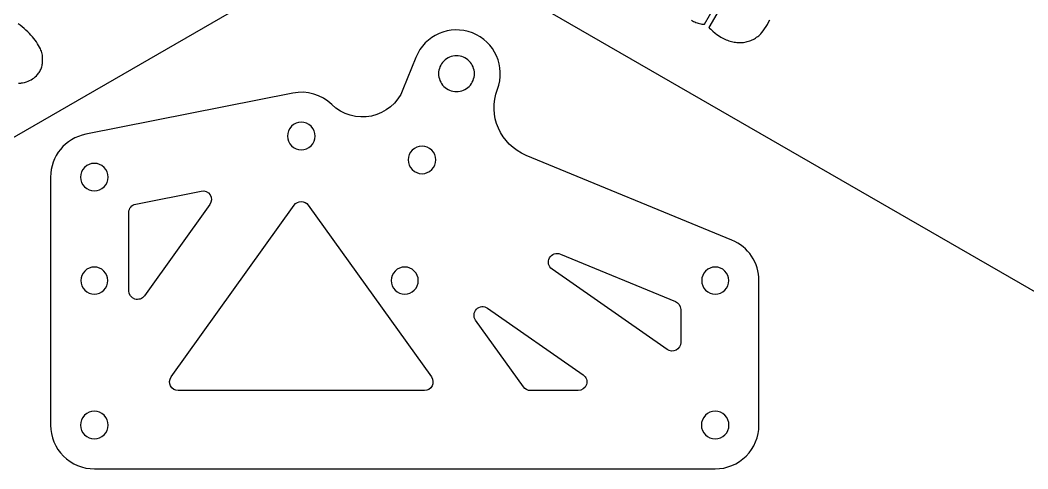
# Model space of a CAD drawing. Extents: x -11.6 to 11.6, y -11.6 to 11.6.
# Drawn here: x -7.34 to -0.03, y -11.6 to -8.34 of the extents above; entities that cross this region are included whole.
import ezdxf

# ---------------------------------------------------------------- set-up
doc = ezdxf.new("R2010")
doc.units = 0
doc.layers.get('0').update_dxf_attribs({"linetype": 'CONTINUOUS'})
doc.layers.add('LAYER_1', color=18, linetype='CONTINUOUS')

msp = doc.modelspace()

# ---------------------------------------------------------------- linework, layer by layer
for points in [[(-7.1171, -11.28, 0.414214), (-6.7996, -11.5975), (-2.2996, -11.5975, 0.414214), (-1.9821, -11.28), (-1.9821, -10.232, 0.303918), (-2.1787, -9.9384), (-3.6699, -9.3244, -0.406036), (-3.8778, -8.8446, 0.991089), (-4.4694, -8.6141), (-4.5624, -8.8465, -0.53378), (-5.0784, -8.9563, 0.246583), (-5.3615, -8.8726), (-6.8615, -9.1706, 0.357872), (-7.1171, -9.482)], [(-4.3046, -8.732, 0.414214), (-4.1746, -8.862, 0.414214), (-4.0446, -8.732, 0.414214), (-4.1746, -8.602, 0.414214)], [(-5.3996, -9.184, 0.414214), (-5.2996, -9.284, 0.414214), (-5.1996, -9.184, 0.414214), (-5.2996, -9.084, 0.414214)], [(-4.5246, -9.357, 0.414214), (-4.4246, -9.457, 0.414214), (-4.3246, -9.357, 0.414214), (-4.4246, -9.257, 0.414214)], [(-6.8996, -9.482, 0.414214), (-6.7996, -9.582, 0.414214), (-6.6996, -9.482, 0.414214), (-6.7996, -9.382, 0.414214)], [(-6.4993, -9.6772), (-6.0256, -9.5831, -0.679764), (-5.9626, -9.6808), (-6.4363, -10.3428, -0.729284), (-6.5496, -10.3064), (-6.5496, -9.7385, -0.357872)], [(-4.4075, -11.03), (-6.1917, -11.03, -0.610339), (-6.2425, -10.9311), (-5.3505, -9.6846, -0.514048), (-5.2488, -9.6846), (-4.3567, -10.9311, -0.610339)], [(-2.5496, -10.4413), (-2.5496, -10.6805, -0.606461), (-2.6479, -10.7317), (-3.4816, -10.1493, -0.895985), (-3.422, -10.0402), (-2.5883, -10.3835, -0.303918)], [(-6.8976, -10.232, 0.414214), (-6.7996, -10.33, 0.414214), (-6.7016, -10.232, 0.414214), (-6.7996, -10.134, 0.414214)], [(-4.6476, -10.232, 0.414214), (-4.5496, -10.33, 0.414214), (-4.4516, -10.232, 0.414214), (-4.5496, -10.134, 0.414214)], [(-2.3976, -10.232, 0.414214), (-2.2996, -10.33, 0.414214), (-2.2016, -10.232, 0.414214), (-2.2996, -10.134, 0.414214)], [(-3.2925, -11.03), (-3.639, -11.03, -0.241975), (-3.6898, -11.0039), (-4.0363, -10.5198, -0.843049), (-3.9496, -10.4322), (-3.2567, -10.9163, -0.733628)], [(-6.8996, -11.28, 0.414214), (-6.7996, -11.38, 0.414214), (-6.6996, -11.28, 0.414214), (-6.7996, -11.18, 0.414214)], [(-2.3996, -11.28, 0.414214), (-2.2996, -11.38, 0.414214), (-2.1996, -11.28, 0.414214), (-2.2996, -11.18, 0.414214)]]:
    msp.add_lwpolyline(points, format="xyb", close=True)
at = {"layer": 'LAYER_1'}
msp.add_lwpolyline([(-6.6561, -6.4616), (-10.0409, -8.4144), (-11.625, -8.4144), (-11.625, -10.4144), (-9.5053, -10.4144), (-4.655, -7.6161), (0.1953, -10.4144), (2.315, -10.4144), (2.315, -8.4144), (0.7309, -8.4144), (-2.6539, -6.4616), (0.7309, -4.5089), (2.315, -4.5089), (2.315, -2.5089), (0.1953, -2.5089), (-4.655, -5.3071), (-9.5053, -2.5089), (-11.625, -2.5089), (-11.625, -4.5089), (-10.0409, -4.5089)], close=True, dxfattribs=at)
for points in [[(-2.4723, -8.3426), (-2.4645, -8.3475), (-2.4563, -8.3523), (-2.4479, -8.3565), (-2.4394, -8.3603), (-2.4308, -8.3635), (-2.4222, -8.3663), (-2.4135, -8.3686), (-2.4048, -8.3704), (-2.3961, -8.3717), (-2.3781, -8.3738), (-2.3052, -8.2475)], [(-2.2712, -8.2685), (-2.3453, -8.397), (-2.3411, -8.4014), (-2.3318, -8.41), (-2.3161, -8.4237), (-2.2996, -8.4378), (-2.2878, -8.4474), (-2.2758, -8.4555), (-2.2584, -8.4664), (-2.2489, -8.4718), (-2.2393, -8.4769), (-2.2297, -8.4816), (-2.22, -8.4858), (-2.2104, -8.4897), (-2.2006, -8.4931), (-2.1909, -8.4962), (-2.1812, -8.4988), (-2.1714, -8.501), (-2.1617, -8.5029), (-2.152, -8.5043), (-2.1423, -8.5054), (-2.1327, -8.506), (-2.1231, -8.5062), (-2.1136, -8.5061), (-2.1041, -8.5055), (-2.0947, -8.5046), (-2.0854, -8.5032), (-2.0762, -8.5015), (-2.0671, -8.4993), (-2.0582, -8.4968), (-2.0493, -8.4939), (-2.0406, -8.4905), (-2.032, -8.4868), (-2.0236, -8.4827), (-2.0153, -8.4783), (-2.0072, -8.4734), (-1.9993, -8.4681), (-1.9916, -8.4625), (-1.984, -8.4564), (-1.9767, -8.45), (-1.9696, -8.4432), (-1.9608, -8.4334), (-1.9512, -8.421), (-1.9412, -8.4066), (-1.9311, -8.3908), (-1.9213, -8.3743), (-1.9123, -8.3577), (-1.9044, -8.3416)], [(-7.3493, -8.8009), (-7.3332, -8.8), (-7.3265, -8.7991), (-7.32, -8.798), (-7.3057, -8.7945), (-7.2925, -8.7907), (-7.2802, -8.7863), (-7.2687, -8.7814), (-7.2579, -8.776), (-7.2477, -8.7699), (-7.238, -8.7631), (-7.2288, -8.7556), (-7.22, -8.7473), (-7.2141, -8.7411), (-7.2087, -8.735), (-7.2037, -8.7287), (-7.1992, -8.7224), (-7.195, -8.7159), (-7.1913, -8.7093), (-7.188, -8.7025), (-7.185, -8.6955), (-7.1825, -8.6883), (-7.1803, -8.6809), (-7.1785, -8.6731), (-7.1771, -8.6651), (-7.1759, -8.6568), (-7.1752, -8.6481), (-7.1747, -8.639), (-7.1746, -8.6296), (-7.1748, -8.6179), (-7.1754, -8.6072), (-7.1765, -8.5972), (-7.1782, -8.5877), (-7.1803, -8.5786), (-7.1831, -8.5696), (-7.1866, -8.5604), (-7.1907, -8.5509), (-7.1967, -8.5388), (-7.2035, -8.5265), (-7.211, -8.5143), (-7.2193, -8.5019), (-7.2283, -8.4896), (-7.238, -8.4772), (-7.2483, -8.4649), (-7.2592, -8.4526), (-7.2707, -8.4403), (-7.2828, -8.4282), (-7.2954, -8.4161), (-7.3085, -8.4042), (-7.3221, -8.3925), (-7.3361, -8.3808), (-7.3506, -8.3694)]]:
    msp.add_lwpolyline(points, dxfattribs=at)

doc.saveas('drawing.dxf')
